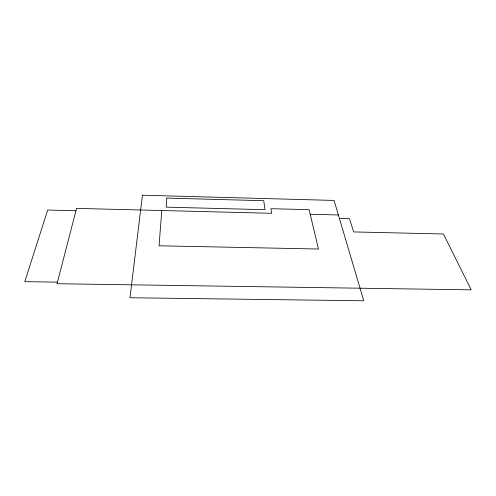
<?xml version="1.0" encoding="UTF-8"?>
<svg xmlns="http://www.w3.org/2000/svg" width="496" height="496" viewBox="0 0 496 496"><rect width="100%" height="100%" fill="white"/><g stroke="black" fill="none" stroke-linecap="round" stroke-linejoin="round"><path stroke-width="0.74" d="M161.764 210.527L159.067 245.793L318.457 249.023L309.138 209.684L270.928 208.698L271.647 213.292L76.558 208.382L57.052 283.724L471.2 289.85L443.424 233.976L353.673 231.93L349.488 218.711L339.413 218.463M57.462 282.137L24.8 281.647L47.666 210.05L75.944 210.757M310.223 214.266L338.384 214.973M166.823 198.096L166.21 207.148L265.019 209.684L263.736 200.706L166.823 198.096M142.451 195.219L129.977 297.743L363.773 300.781L334.081 200.44L142.451 195.219"/></g></svg>
